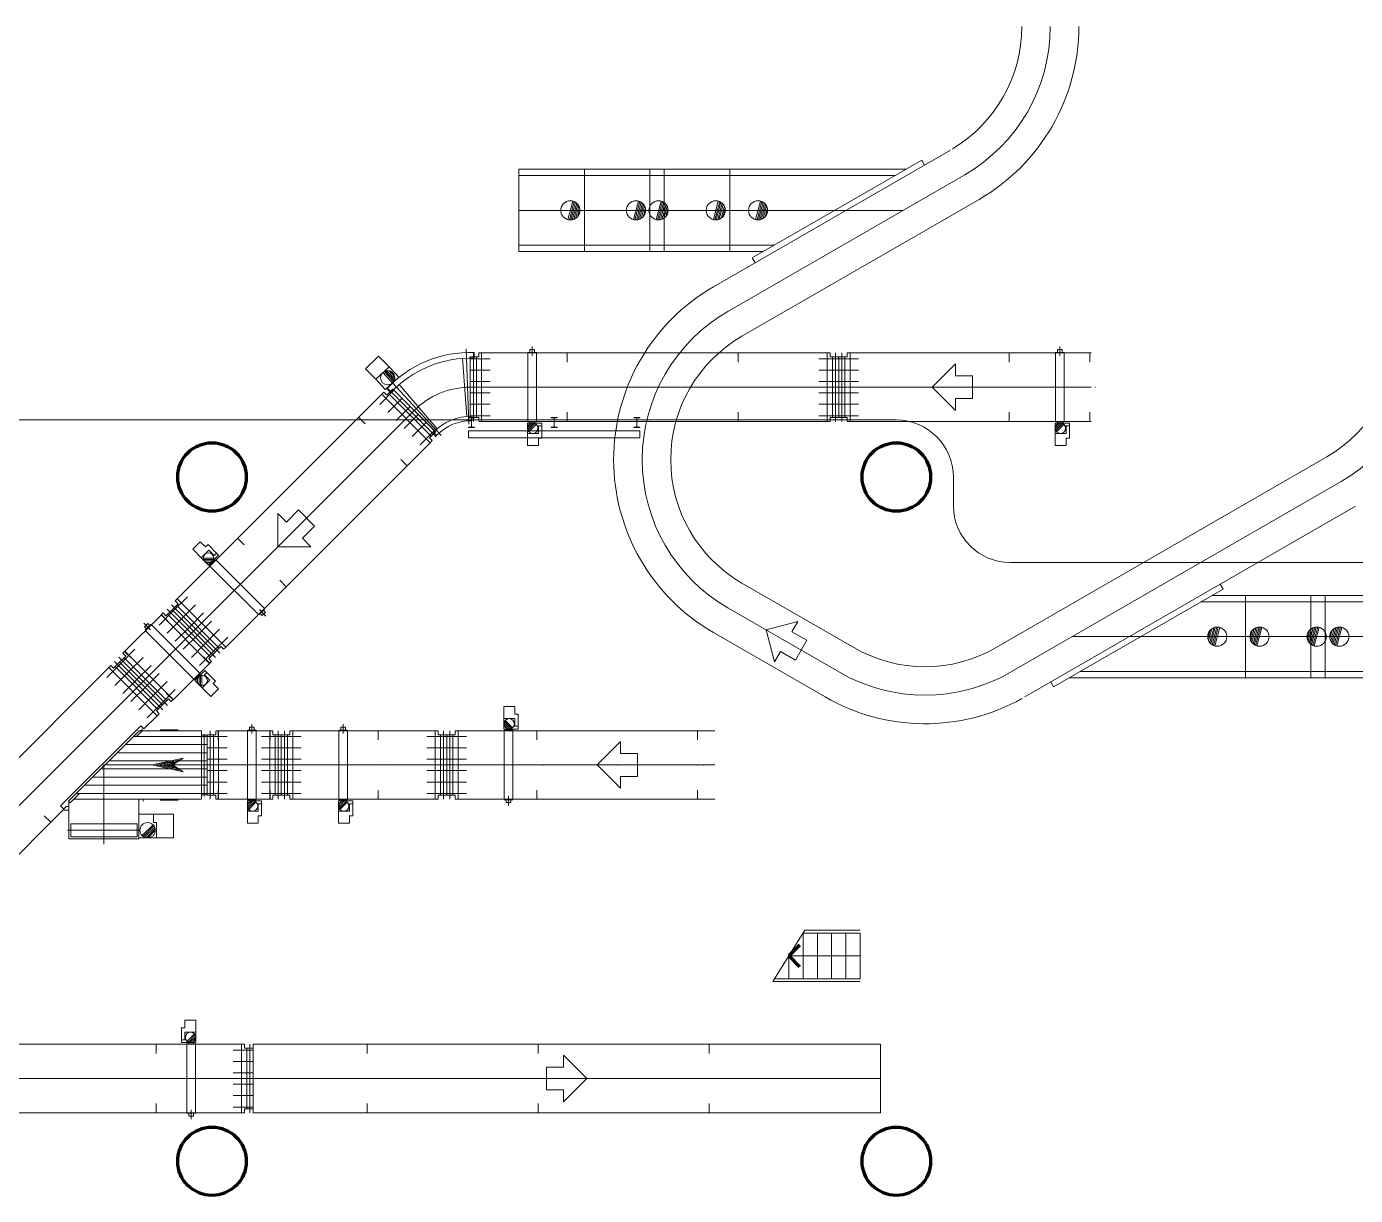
# Model space of a CAD drawing. Header units: metres. Extents: x 1807 to 3745, y 842 to 1968.
# Drawn here: x 3458.75 to 3482.05, y 1427.4 to 1447.9 of the extents above; entities that cross this region are included whole.
import ezdxf

# ---------------------------------------------------------------- set-up
doc = ezdxf.new("R2010")
doc.units = ezdxf.units.M
doc.header["$MEASUREMENT"] = 0
doc.layers.add('Level 1', color=7, linetype='Continuous', lineweight=0)

msp = doc.modelspace()

# ---------------------------------------------------------------- linework, layer by layer
at = {"layer": 'Level 1', "color": 7, "linetype": 'Continuous', "lineweight": 0}
for p, q in [((3470.793, 1443.335), (3474.95, 1445.735)), ((3471.474, 1443.844), (3474.444, 1445.559)), ((3474.444, 1445.559), (3474.494, 1445.472)), ((3467.38, 1443.957), (3467.38, 1445.397)), ((3467.38, 1445.397), (3474.164, 1445.397)), ((3467.38, 1445.287), (3473.974, 1445.287)), ((3468.53, 1443.957), (3468.53, 1445.397)), ((3469.68, 1443.957), (3469.68, 1445.397)), ((3469.93, 1443.957), (3469.93, 1445.397)), ((3471.08, 1443.957), (3471.08, 1445.397)), ((3468.328, 1444.839), (3468.241, 1444.515)), ((3468.352, 1444.831), (3468.266, 1444.51)), ((3468.374, 1444.819), (3468.291, 1444.509)), ((3468.396, 1444.803), (3468.318, 1444.512)), ((3468.416, 1444.781), (3468.346, 1444.521)), ((3468.434, 1444.753), (3468.376, 1444.536)), ((3468.449, 1444.711), (3468.41, 1444.565)), ((3469.478, 1444.839), (3469.391, 1444.515)), ((3469.502, 1444.831), (3469.416, 1444.51)), ((3469.524, 1444.819), (3469.441, 1444.509)), ((3469.546, 1444.803), (3469.468, 1444.512)), ((3469.566, 1444.781), (3469.496, 1444.521)), ((3469.584, 1444.753), (3469.526, 1444.536)), ((3469.599, 1444.711), (3469.56, 1444.565)), ((3469.874, 1444.839), (3469.787, 1444.515)), ((3469.898, 1444.831), (3469.812, 1444.51)), ((3469.92, 1444.819), (3469.837, 1444.509)), ((3469.942, 1444.803), (3469.864, 1444.512)), ((3469.962, 1444.781), (3469.892, 1444.521)), ((3469.98, 1444.753), (3469.922, 1444.536)), ((3469.995, 1444.711), (3469.956, 1444.565)), ((3470.878, 1444.839), (3470.791, 1444.515)), ((3470.902, 1444.831), (3470.816, 1444.51)), ((3470.924, 1444.819), (3470.841, 1444.509)), ((3470.946, 1444.803), (3470.868, 1444.512)), ((3470.966, 1444.781), (3470.896, 1444.521)), ((3470.984, 1444.753), (3470.926, 1444.536)), ((3470.999, 1444.711), (3470.96, 1444.565)), ((3471.293, 1442.469), (3475.45, 1444.869)), ((3471.619, 1444.839), (3471.532, 1444.515)), ((3471.643, 1444.831), (3471.557, 1444.51)), ((3471.665, 1444.819), (3471.582, 1444.509)), ((3471.687, 1444.803), (3471.609, 1444.512)), ((3471.707, 1444.781), (3471.637, 1444.521)), ((3471.725, 1444.753), (3471.667, 1444.536)), ((3471.74, 1444.711), (3471.701, 1444.565)), ((3474.116, 1444.677), (3474.119, 1444.677)), ((3474.118, 1444.678), (3474.117, 1444.675)), ((3467.38, 1444.067), (3471.861, 1444.067)), ((3467.38, 1443.957), (3471.67, 1443.957)), ((3471.474, 1443.844), (3471.524, 1443.757)), ((3471.042, 1442.902), (3471.044, 1442.902)), ((3471.043, 1442.903), (3471.043, 1442.9)), ((3466.598, 1442.184), (3466.598, 1442.084)), ((3466.678, 1442.175), (3466.728, 1442.175)), ((3466.678, 1442.105), (3466.678, 1442.175)), ((3466.728, 1442.175), (3472.789, 1442.175)), ((3467.688, 1442.185), (3467.538, 1442.185)), ((3467.653, 1442.235), (3467.573, 1442.235)), ((3467.573, 1442.235), (3467.573, 1442.185)), ((3467.653, 1442.235), (3467.653, 1442.185)), ((3468.228, 1442.175), (3468.228, 1442.015)), ((3471.228, 1442.175), (3471.228, 1442.015)), ((3472.839, 1442.175), (3472.789, 1442.175)), ((3472.839, 1442.105), (3472.839, 1442.175)), ((3473.139, 1442.175), (3473.189, 1442.175)), ((3473.139, 1442.105), (3473.139, 1442.175)), ((3473.189, 1442.175), (3477.416, 1442.175)), ((3475.981, 1442.175), (3475.981, 1442.015)), ((3476.941, 1442.185), (3476.791, 1442.185)), ((3476.906, 1442.235), (3476.826, 1442.235)), ((3476.826, 1442.235), (3476.826, 1442.185)), ((3476.906, 1442.235), (3476.906, 1442.185)), ((3477.39, 1442.175), (3477.39, 1442.015)), ((3464.871, 1441.718), (3465.107, 1441.934)), ((3465.107, 1441.934), (3465.275, 1441.75)), ((3466.528, 1441.045), (3466.528, 1442.105)), ((3466.528, 1442.105), (3466.678, 1442.105)), ((3466.528, 1442.085), (3466.528, 1441.065)), ((3466.528, 1442.075), (3466.878, 1442.075)), ((3472.989, 1442.075), (3472.639, 1442.075)), ((3472.989, 1442.105), (3472.839, 1442.105)), ((3472.989, 1442.105), (3472.989, 1441.045)), ((3472.989, 1442.105), (3472.989, 1441.045)), ((3472.989, 1442.105), (3473.139, 1442.105)), ((3472.989, 1442.075), (3473.339, 1442.075)), ((3475.036, 1441.985), (3474.626, 1441.575)), ((3475.036, 1441.775), (3475.036, 1441.985)), ((3464.871, 1441.718), (3465.039, 1441.534)), ((3464.996, 1441.833), (3465.177, 1441.635)), ((3465.016, 1441.848), (3465.182, 1441.667)), ((3465.039, 1441.534), (3465.275, 1441.75)), ((3465.04, 1441.859), (3465.195, 1441.69)), ((3465.068, 1441.865), (3465.203, 1441.718)), ((3465.104, 1441.864), (3465.205, 1441.753)), ((3466.528, 1441.875), (3466.878, 1441.875)), ((3466.528, 1441.675), (3466.878, 1441.675)), ((3472.989, 1441.875), (3472.639, 1441.875)), ((3472.989, 1441.675), (3472.639, 1441.675)), ((3472.989, 1441.875), (3473.339, 1441.875)), ((3472.989, 1441.675), (3473.339, 1441.675)), ((3475.336, 1441.775), (3475.036, 1441.775)), ((3475.336, 1441.375), (3475.336, 1441.775)), ((3461.391, 1437.863), (3464.979, 1441.451)), ((3465.191, 1441.521), (3464.944, 1441.274)), ((3465.015, 1441.486), (3464.979, 1441.451)), ((3465.064, 1441.437), (3465.015, 1441.486)), ((3465.17, 1441.543), (3465.064, 1441.437)), ((3465.136, 1441.478), (3465.065, 1441.549)), ((3465.92, 1440.793), (3465.17, 1441.543)), ((3465.906, 1440.807), (3465.184, 1441.529)), ((3466.527, 1441.574), (3466.529, 1441.576)), ((3466.527, 1441.576), (3466.529, 1441.574)), ((3466.528, 1441.475), (3466.878, 1441.475)), ((3466.727, 1441.574), (3466.729, 1441.576)), ((3466.727, 1441.576), (3466.729, 1441.574)), ((3466.727, 1441.574), (3466.729, 1441.576)), ((3466.727, 1441.576), (3466.729, 1441.574)), ((3468.227, 1441.574), (3468.229, 1441.576)), ((3468.227, 1441.576), (3468.229, 1441.574)), ((3468.227, 1441.576), (3468.229, 1441.574)), ((3468.227, 1441.574), (3468.229, 1441.576)), ((3468.327, 1441.576), (3468.329, 1441.574)), ((3468.327, 1441.574), (3468.329, 1441.576)), ((3471.227, 1441.576), (3471.229, 1441.574)), ((3471.227, 1441.574), (3471.229, 1441.576)), ((3471.327, 1441.576), (3471.329, 1441.574)), ((3471.327, 1441.574), (3471.329, 1441.576)), ((3472.989, 1441.475), (3472.639, 1441.475)), ((3472.79, 1441.576), (3472.788, 1441.574)), ((3472.79, 1441.574), (3472.788, 1441.576)), ((3472.99, 1441.576), (3472.988, 1441.574)), ((3472.99, 1441.574), (3472.988, 1441.576)), ((3472.988, 1441.576), (3472.99, 1441.574)), ((3472.988, 1441.574), (3472.99, 1441.576)), ((3472.989, 1441.475), (3473.339, 1441.475)), ((3473.188, 1441.576), (3473.19, 1441.574)), ((3473.188, 1441.574), (3473.19, 1441.576)), ((3474.627, 1441.574), (3474.625, 1441.576)), ((3474.627, 1441.576), (3474.625, 1441.574)), ((3475.036, 1441.165), (3474.626, 1441.575)), ((3474.982, 1441.574), (3474.98, 1441.576)), ((3474.982, 1441.576), (3474.98, 1441.574)), ((3475.98, 1441.576), (3475.982, 1441.574)), ((3475.98, 1441.574), (3475.982, 1441.576)), ((3475.98, 1441.574), (3475.982, 1441.576)), ((3475.98, 1441.576), (3475.982, 1441.574)), ((3476.08, 1441.576), (3476.082, 1441.574)), ((3476.08, 1441.574), (3476.082, 1441.576)), ((3477.389, 1441.576), (3477.392, 1441.574)), ((3477.389, 1441.574), (3477.392, 1441.576)), ((3477.48, 1441.574), (3477.482, 1441.576)), ((3477.48, 1441.576), (3477.482, 1441.574)), ((3477.489, 1441.576), (3477.492, 1441.574)), ((3477.489, 1441.574), (3477.492, 1441.576)), ((3465.333, 1441.38), (3465.085, 1441.133)), ((3465.474, 1441.239), (3465.227, 1440.991)), ((3466.528, 1441.275), (3466.878, 1441.275)), ((3472.989, 1441.275), (3472.639, 1441.275)), ((3472.989, 1441.275), (3473.339, 1441.275)), ((3475.036, 1441.165), (3475.036, 1441.375)), ((3475.336, 1441.375), (3475.036, 1441.375)), ((3450, 1441), (3474, 1441)), ((3464.573, 1441.045), (3464.686, 1440.932)), ((3465.616, 1441.097), (3465.368, 1440.85)), ((3465.405, 1441.026), (3465.402, 1441.026)), ((3465.404, 1441.028), (3465.404, 1441.025)), ((3465.546, 1441.168), (3465.543, 1441.168)), ((3465.543, 1441.168), (3465.546, 1441.168)), ((3465.545, 1441.169), (3465.545, 1441.166)), ((3465.545, 1441.169), (3465.545, 1441.166)), ((3466.528, 1441.075), (3466.878, 1441.075)), ((3466.528, 1441.045), (3466.678, 1441.045)), ((3466.557, 1441.065), (3466.557, 1440.984)), ((3466.678, 1441.045), (3466.678, 1440.975)), ((3466.678, 1440.975), (3466.728, 1440.975)), ((3466.728, 1440.975), (3472.789, 1440.975)), ((3468.228, 1441.135), (3468.228, 1440.975)), ((3471.228, 1441.135), (3471.228, 1440.975)), ((3472.989, 1441.075), (3472.639, 1441.075)), ((3472.839, 1440.975), (3472.789, 1440.975)), ((3472.989, 1441.045), (3472.839, 1441.045)), ((3472.839, 1441.045), (3472.839, 1440.975)), ((3472.989, 1441.075), (3473.339, 1441.075)), ((3472.989, 1441.045), (3473.139, 1441.045)), ((3473.139, 1441.045), (3473.139, 1440.975)), ((3473.139, 1440.975), (3473.189, 1440.975)), ((3473.189, 1440.975), (3477.416, 1440.975)), ((3475.981, 1441.135), (3475.981, 1440.975)), ((3477.39, 1441.135), (3477.39, 1440.975)), ((3465.757, 1440.956), (3465.51, 1440.708)), ((3465.899, 1440.814), (3465.651, 1440.567)), ((3465.92, 1440.793), (3465.814, 1440.687)), ((3465.885, 1440.786), (3465.942, 1440.73)), ((3466.5, 1440.81), (3469.5, 1440.81)), ((3466.5, 1440.69), (3466.5, 1440.81)), ((3467.533, 1440.945), (3467.533, 1440.763)), ((3467.533, 1440.945), (3467.783, 1440.945)), ((3467.533, 1440.763), (3467.723, 1440.763)), ((3467.534, 1440.842), (3467.636, 1440.944)), ((3467.537, 1440.88), (3467.598, 1440.941)), ((3467.688, 1440.965), (3467.538, 1440.965)), ((3467.542, 1440.814), (3467.663, 1440.936)), ((3467.556, 1440.793), (3467.685, 1440.922)), ((3467.573, 1440.965), (3467.573, 1440.945)), ((3467.653, 1440.965), (3467.653, 1440.945)), ((3467.723, 1440.895), (3467.783, 1440.895)), ((3467.723, 1440.895), (3467.723, 1440.763)), ((3467.783, 1440.945), (3467.783, 1440.895)), ((3469.5, 1440.81), (3469.5, 1440.69)), ((3476.786, 1440.945), (3476.786, 1440.763)), ((3476.786, 1440.945), (3477.036, 1440.945)), ((3476.786, 1440.763), (3476.976, 1440.763)), ((3476.787, 1440.842), (3476.889, 1440.944)), ((3476.79, 1440.88), (3476.851, 1440.941)), ((3476.941, 1440.965), (3476.791, 1440.965)), ((3476.795, 1440.814), (3476.917, 1440.936)), ((3476.809, 1440.793), (3476.938, 1440.922)), ((3476.826, 1440.965), (3476.826, 1440.945)), ((3476.906, 1440.965), (3476.906, 1440.945)), ((3476.976, 1440.895), (3477.036, 1440.895)), ((3476.976, 1440.895), (3476.976, 1440.763)), ((3477.036, 1440.945), (3477.036, 1440.895)), ((3462.24, 1437.014), (3465.828, 1440.602)), ((3464.996, 1440.62), (3464.999, 1440.62)), ((3464.997, 1440.619), (3464.997, 1440.622)), ((3465.067, 1440.691), (3465.07, 1440.691)), ((3465.068, 1440.69), (3465.068, 1440.693)), ((3465.814, 1440.687), (3465.863, 1440.638)), ((3465.863, 1440.638), (3465.828, 1440.602)), ((3469.5, 1440.69), (3466.5, 1440.69)), ((3465.309, 1440.309), (3465.422, 1440.196)), ((3475.752, 1437.008), (3481.55, 1440.356)), ((3466.526, 1440.185), (3466.529, 1440.185)), ((3466.528, 1440.187), (3466.528, 1440.184)), ((3475, 1440), (3475, 1439.5)), ((3463.155, 1439.358), (3463.155, 1438.778)), ((3463.304, 1439.21), (3463.155, 1439.358)), ((3463.516, 1439.422), (3463.304, 1439.21)), ((3463.799, 1439.139), (3463.516, 1439.422)), ((3476.252, 1436.142), (3482.05, 1439.49)), ((3463.799, 1439.139), (3463.587, 1438.927)), ((3462.452, 1438.923), (3462.565, 1438.81)), ((3463.408, 1439.029), (3463.405, 1439.029)), ((3463.406, 1439.031), (3463.406, 1439.028)), ((3463.735, 1438.778), (3463.587, 1438.927)), ((3480.16, 1438.975), (3480.157, 1438.975)), ((3480.158, 1438.974), (3480.159, 1438.976)), ((3461.811, 1438.582), (3461.945, 1438.716)), ((3462.038, 1438.623), (3461.945, 1438.716)), ((3462.038, 1438.623), (3462.081, 1438.665)), ((3462.116, 1438.63), (3462.081, 1438.665)), ((3463.157, 1438.778), (3463.154, 1438.778)), ((3463.155, 1438.78), (3463.155, 1438.777)), ((3463.735, 1438.778), (3463.155, 1438.778)), ((3461.939, 1438.453), (3461.811, 1438.582)), ((3461.848, 1438.577), (3462.03, 1438.577)), ((3461.853, 1438.552), (3462.025, 1438.552)), ((3461.867, 1438.527), (3462.012, 1438.527)), ((3461.896, 1438.502), (3461.983, 1438.502)), ((3461.939, 1438.453), (3462.116, 1438.63)), ((3462.063, 1438.549), (3461.957, 1438.442)), ((3461.982, 1438.467), (3461.968, 1438.481)), ((3462.038, 1438.524), (3462.024, 1438.538)), ((3462.875, 1438.499), (3462.878, 1438.499)), ((3462.875, 1438.499), (3462.878, 1438.499)), ((3462.876, 1438.498), (3462.876, 1438.501)), ((3462.876, 1438.498), (3462.876, 1438.501)), ((3462.945, 1438.57), (3462.948, 1438.57)), ((3462.947, 1438.568), (3462.947, 1438.571)), ((3476, 1438.5), (3484, 1438.5)), ((3463.187, 1438.188), (3463.3, 1438.075)), ((3473.252, 1437.008), (3471.293, 1438.139)), ((3479.728, 1438.033), (3476.757, 1436.318)), ((3479.728, 1438.033), (3479.678, 1438.12)), ((3461.299, 1437.672), (3461.405, 1437.778)), ((3461.321, 1437.651), (3461.568, 1437.898)), ((3461.356, 1437.827), (3461.391, 1437.863)), ((3461.405, 1437.778), (3461.356, 1437.827)), ((3461.462, 1437.509), (3461.709, 1437.757)), ((3483.821, 1437.81), (3479.341, 1437.81)), ((3483.821, 1437.92), (3479.531, 1437.92)), ((3480.121, 1437.92), (3480.121, 1436.48)), ((3481.271, 1437.92), (3481.271, 1436.48)), ((3481.521, 1437.92), (3481.521, 1436.48)), ((3461.113, 1437.584), (3460.468, 1436.939)), ((3461.321, 1437.651), (3461.073, 1437.403)), ((3461.144, 1437.615), (3461.108, 1437.58)), ((3461.226, 1437.471), (3461.113, 1437.584)), ((3461.193, 1437.566), (3461.144, 1437.615)), ((3461.299, 1437.672), (3461.193, 1437.566)), ((3461.462, 1437.509), (3461.214, 1437.262)), ((3461.299, 1437.672), (3462.049, 1436.922)), ((3461.299, 1437.672), (3462.049, 1436.922)), ((3461.603, 1437.368), (3461.851, 1437.615)), ((3462.926, 1437.686), (3462.82, 1437.58)), ((3462.88, 1437.569), (3462.844, 1437.605)), ((3462.936, 1437.626), (3462.88, 1437.569)), ((3462.936, 1437.626), (3462.901, 1437.661)), ((3460.872, 1437.428), (3460.815, 1437.371)), ((3460.815, 1437.371), (3460.85, 1437.336)), ((3460.932, 1437.417), (3460.826, 1437.311)), ((3460.872, 1437.428), (3460.907, 1437.392)), ((3461.603, 1437.368), (3461.356, 1437.12)), ((3461.673, 1437.297), (3461.676, 1437.297)), ((3461.676, 1437.297), (3461.673, 1437.297)), ((3461.673, 1437.297), (3461.676, 1437.297)), ((3461.674, 1437.295), (3461.674, 1437.298)), ((3461.674, 1437.298), (3461.674, 1437.295)), ((3461.674, 1437.295), (3461.674, 1437.298)), ((3461.745, 1437.226), (3461.992, 1437.474)), ((3461.814, 1437.438), (3461.817, 1437.438)), ((3461.814, 1437.438), (3461.817, 1437.438)), ((3461.815, 1437.437), (3461.815, 1437.44)), ((3461.815, 1437.437), (3461.815, 1437.44)), ((3461.886, 1437.085), (3462.134, 1437.332)), ((3472.752, 1436.142), (3470.793, 1437.273)), ((3471.716, 1437.318), (3471.713, 1437.318)), ((3471.715, 1437.316), (3471.714, 1437.319)), ((3472.275, 1437.468), (3471.715, 1437.318)), ((3471.865, 1436.758), (3471.715, 1437.318)), ((3472.17, 1437.286), (3472.275, 1437.468)), ((3472.43, 1437.136), (3472.17, 1437.286)), ((3479.462, 1437.166), (3479.501, 1437.312)), ((3479.476, 1437.124), (3479.535, 1437.341)), ((3479.495, 1437.096), (3479.565, 1437.356)), ((3479.515, 1437.074), (3479.593, 1437.365)), ((3479.536, 1437.058), (3479.619, 1437.368)), ((3479.559, 1437.046), (3479.645, 1437.367)), ((3479.583, 1437.038), (3479.67, 1437.362)), ((3480.203, 1437.166), (3480.242, 1437.312)), ((3480.217, 1437.124), (3480.276, 1437.341)), ((3480.236, 1437.096), (3480.306, 1437.356)), ((3480.256, 1437.074), (3480.334, 1437.365)), ((3480.277, 1437.058), (3480.36, 1437.368)), ((3480.3, 1437.046), (3480.386, 1437.367)), ((3480.324, 1437.038), (3480.411, 1437.362)), ((3481.207, 1437.166), (3481.246, 1437.312)), ((3481.221, 1437.124), (3481.28, 1437.341)), ((3481.24, 1437.096), (3481.31, 1437.356)), ((3481.26, 1437.074), (3481.338, 1437.365)), ((3481.281, 1437.058), (3481.364, 1437.368)), ((3481.304, 1437.046), (3481.39, 1437.367)), ((3481.328, 1437.038), (3481.415, 1437.362)), ((3481.603, 1437.166), (3481.642, 1437.312)), ((3481.617, 1437.124), (3481.676, 1437.341)), ((3481.636, 1437.096), (3481.706, 1437.356)), ((3481.656, 1437.074), (3481.734, 1437.365)), ((3481.677, 1437.058), (3481.76, 1437.368)), ((3481.7, 1437.046), (3481.786, 1437.367)), ((3481.724, 1437.038), (3481.811, 1437.362)), ((3461.745, 1437.226), (3461.497, 1436.979)), ((3461.534, 1437.156), (3461.531, 1437.156)), ((3461.533, 1437.157), (3461.533, 1437.154)), ((3461.886, 1437.085), (3461.639, 1436.837)), ((3462.028, 1436.943), (3462.275, 1437.191)), ((3462.049, 1436.922), (3462.155, 1437.028)), ((3462.155, 1437.028), (3462.204, 1436.979)), ((3462.204, 1436.979), (3462.24, 1437.014)), ((3472.024, 1437.141), (3472.021, 1437.14)), ((3472.023, 1437.139), (3472.022, 1437.142)), ((3472.23, 1436.79), (3472.43, 1437.136)), ((3477.086, 1437.2), (3477.083, 1437.2)), ((3477.084, 1437.199), (3477.085, 1437.201)), ((3460.38, 1436.753), (3460.486, 1436.859)), ((3460.401, 1436.731), (3460.649, 1436.979)), ((3460.437, 1436.908), (3460.472, 1436.943)), ((3460.486, 1436.859), (3460.437, 1436.908)), ((3460.581, 1436.826), (3460.468, 1436.939)), ((3460.543, 1436.59), (3460.79, 1436.837)), ((3462.028, 1436.943), (3461.78, 1436.696)), ((3461.961, 1436.736), (3461.848, 1436.849)), ((3462.049, 1436.922), (3461.943, 1436.816)), ((3461.943, 1436.816), (3461.992, 1436.767)), ((3471.865, 1436.758), (3471.97, 1436.94)), ((3472.23, 1436.79), (3471.97, 1436.94)), ((3455.917, 1432.389), (3460.189, 1436.661)), ((3460.401, 1436.731), (3460.154, 1436.484)), ((3460.224, 1436.696), (3460.189, 1436.661)), ((3460.274, 1436.646), (3460.224, 1436.696)), ((3460.38, 1436.753), (3460.274, 1436.646)), ((3460.543, 1436.59), (3460.295, 1436.342)), ((3461.13, 1436.003), (3460.38, 1436.753)), ((3460.38, 1436.753), (3461.13, 1436.003)), ((3460.684, 1436.448), (3460.932, 1436.696)), ((3460.826, 1436.307), (3461.073, 1436.555)), ((3461.961, 1436.736), (3461.316, 1436.091)), ((3461.794, 1436.555), (3461.688, 1436.448)), ((3461.699, 1436.431), (3461.876, 1436.608)), ((3461.869, 1436.53), (3461.911, 1436.572)), ((3461.876, 1436.608), (3461.911, 1436.572)), ((3461.992, 1436.767), (3461.957, 1436.731)), ((3483.821, 1436.59), (3477.228, 1436.59)), ((3460.684, 1436.448), (3460.437, 1436.201)), ((3460.756, 1436.378), (3460.753, 1436.378)), ((3460.753, 1436.378), (3460.756, 1436.378)), ((3460.753, 1436.378), (3460.756, 1436.378)), ((3460.755, 1436.379), (3460.755, 1436.376)), ((3460.755, 1436.376), (3460.755, 1436.379)), ((3460.755, 1436.376), (3460.755, 1436.379)), ((3460.895, 1436.519), (3460.898, 1436.519)), ((3460.896, 1436.518), (3460.896, 1436.521)), ((3460.967, 1436.166), (3461.214, 1436.413)), ((3461.699, 1436.431), (3461.828, 1436.302)), ((3461.713, 1436.473), (3461.727, 1436.459)), ((3461.748, 1436.387), (3461.748, 1436.474)), ((3461.77, 1436.53), (3461.784, 1436.516)), ((3461.773, 1436.358), (3461.773, 1436.503)), ((3461.798, 1436.345), (3461.798, 1436.517)), ((3461.823, 1436.34), (3461.823, 1436.522)), ((3461.828, 1436.302), (3461.962, 1436.436)), ((3461.869, 1436.53), (3461.962, 1436.436)), ((3476.757, 1436.318), (3476.707, 1436.405)), ((3483.821, 1436.48), (3477.037, 1436.48)), ((3460.826, 1436.307), (3460.578, 1436.06)), ((3460.615, 1436.236), (3460.612, 1436.236)), ((3460.613, 1436.238), (3460.613, 1436.235)), ((3460.967, 1436.166), (3460.719, 1435.918)), ((3461.108, 1436.024), (3461.356, 1436.272)), ((3461.13, 1436.003), (3461.236, 1436.109)), ((3461.316, 1436.091), (3461.203, 1436.204)), ((3461.236, 1436.109), (3461.285, 1436.06)), ((3461.285, 1436.06), (3461.321, 1436.095)), ((3461.108, 1436.024), (3460.861, 1435.777)), ((3461.13, 1436.003), (3461.024, 1435.897)), ((3461.024, 1435.897), (3461.073, 1435.847)), ((3461.073, 1435.847), (3461.038, 1435.812)), ((3460.751, 1435.638), (3459.345, 1434.232)), ((3460.807, 1435.582), (3460.751, 1435.638)), ((3460.807, 1435.582), (3461.038, 1435.812)), ((3467.12, 1435.762), (3467.31, 1435.762)), ((3467.12, 1435.58), (3467.12, 1435.762)), ((3467.121, 1435.683), (3467.223, 1435.581)), ((3467.124, 1435.645), (3467.185, 1435.584)), ((3467.129, 1435.711), (3467.251, 1435.589)), ((3467.143, 1435.732), (3467.272, 1435.603)), ((3467.31, 1435.63), (3467.31, 1435.762)), ((3467.31, 1435.63), (3467.37, 1435.63)), ((3467.37, 1435.58), (3467.37, 1435.63)), ((3460.72, 1435.551), (3459.483, 1434.314)), ((3461.915, 1435.45), (3460.619, 1435.45)), ((3460.776, 1435.551), (3460.676, 1435.45)), ((3461.815, 1435.551), (3460.72, 1435.551)), ((3460.773, 1435.555), (3460.742, 1435.555)), ((3460.742, 1435.555), (3460.742, 1435.551)), ((3460.773, 1435.586), (3460.773, 1435.555)), ((3460.777, 1435.586), (3460.773, 1435.586)), ((3460.777, 1435.586), (3460.777, 1435.551)), ((3461.815, 1435.45), (3461.815, 1435.551)), ((3461.915, 1435.475), (3461.815, 1435.475)), ((3461.915, 1435.48), (3461.915, 1434.42)), ((3461.915, 1435.48), (3462.065, 1435.48)), ((3461.915, 1434.425), (3461.915, 1435.475)), ((3461.915, 1435.45), (3462.265, 1435.45)), ((3462.065, 1435.55), (3462.115, 1435.55)), ((3462.065, 1435.48), (3462.065, 1435.55)), ((3463.021, 1435.55), (3462.109, 1435.55)), ((3462.109, 1435.39), (3462.109, 1435.55)), ((3462.775, 1435.56), (3462.625, 1435.56)), ((3462.74, 1435.61), (3462.66, 1435.61)), ((3462.66, 1435.61), (3462.66, 1435.56)), ((3462.74, 1435.61), (3462.74, 1435.56)), ((3463.215, 1435.45), (3462.865, 1435.45)), ((3463.065, 1435.55), (3463.015, 1435.55)), ((3463.021, 1435.39), (3463.021, 1435.55)), ((3463.065, 1435.48), (3463.065, 1435.55)), ((3463.215, 1435.48), (3463.065, 1435.48)), ((3463.215, 1435.48), (3463.215, 1434.42)), ((3463.215, 1434.42), (3463.215, 1435.48)), ((3463.215, 1435.48), (3463.365, 1435.48)), ((3463.215, 1435.45), (3463.565, 1435.45)), ((3463.365, 1435.55), (3463.415, 1435.55)), ((3463.365, 1435.48), (3463.365, 1435.55)), ((3463.415, 1435.55), (3465.915, 1435.55)), ((3464.375, 1435.56), (3464.225, 1435.56)), ((3464.34, 1435.61), (3464.26, 1435.61)), ((3464.26, 1435.61), (3464.26, 1435.56)), ((3464.34, 1435.61), (3464.34, 1435.56)), ((3464.915, 1435.55), (3464.915, 1435.39)), ((3466.115, 1435.45), (3465.765, 1435.45)), ((3465.965, 1435.55), (3465.915, 1435.55)), ((3465.965, 1435.48), (3465.965, 1435.55)), ((3466.115, 1435.48), (3465.965, 1435.48)), ((3466.115, 1435.48), (3466.115, 1434.42)), ((3466.115, 1435.48), (3466.265, 1435.48)), ((3466.115, 1435.48), (3466.115, 1434.42)), ((3466.115, 1435.45), (3466.465, 1435.45)), ((3466.265, 1435.55), (3466.315, 1435.55)), ((3466.265, 1435.48), (3466.265, 1435.55)), ((3466.315, 1435.55), (3470.817, 1435.55)), ((3467.12, 1435.58), (3467.37, 1435.58)), ((3467.275, 1435.56), (3467.125, 1435.56)), ((3467.16, 1435.56), (3467.16, 1435.58)), ((3467.24, 1435.56), (3467.24, 1435.58)), ((3467.697, 1435.55), (3467.697, 1435.39)), ((3470.516, 1435.55), (3470.516, 1435.39)), ((3461.915, 1435.165), (3460.333, 1435.165)), ((3461.915, 1435.307), (3460.476, 1435.307)), ((3461.915, 1435.25), (3462.265, 1435.25)), ((3463.215, 1435.25), (3462.865, 1435.25)), ((3463.215, 1435.25), (3463.565, 1435.25)), ((3466.115, 1435.25), (3465.765, 1435.25)), ((3466.115, 1435.25), (3466.465, 1435.25)), ((3469.162, 1435.36), (3468.751, 1434.95)), ((3469.162, 1435.15), (3469.162, 1435.36)), ((3469.462, 1435.15), (3469.162, 1435.15)), ((3469.462, 1434.75), (3469.462, 1435.15)), ((3460.103, 1434.951), (3460.105, 1434.949)), ((3460.103, 1434.949), (3460.105, 1434.951)), ((3461.276, 1435.022), (3460.191, 1435.022)), ((3461.493, 1435.068), (3460.942, 1434.95)), ((3461.493, 1434.832), (3460.942, 1434.95)), ((3461.413, 1435.036), (3461.013, 1434.95)), ((3461.413, 1434.864), (3461.013, 1434.95)), ((3461.333, 1435.003), (3461.085, 1434.95)), ((3461.333, 1434.897), (3461.085, 1434.95)), ((3461.254, 1434.971), (3461.156, 1434.95)), ((3461.254, 1434.929), (3461.156, 1434.95)), ((3461.254, 1434.971), (3461.22, 1434.95)), ((3461.254, 1434.929), (3461.22, 1434.95)), ((3461.333, 1435.003), (3461.248, 1434.95)), ((3461.333, 1434.897), (3461.248, 1434.95)), ((3461.413, 1435.036), (3461.277, 1434.95)), ((3461.413, 1434.864), (3461.277, 1434.95)), ((3461.493, 1435.068), (3461.305, 1434.95)), ((3461.493, 1434.832), (3461.305, 1434.95)), ((3461.915, 1435.022), (3461.419, 1435.022)), ((3461.914, 1434.951), (3461.916, 1434.949)), ((3461.914, 1434.949), (3461.916, 1434.951)), ((3461.914, 1434.951), (3461.916, 1434.949)), ((3461.914, 1434.949), (3461.916, 1434.951)), ((3461.914, 1434.949), (3461.916, 1434.951)), ((3461.914, 1434.951), (3461.916, 1434.949)), ((3461.915, 1435.05), (3462.265, 1435.05)), ((3462.114, 1434.951), (3462.116, 1434.949)), ((3462.114, 1434.949), (3462.116, 1434.951)), ((3463.215, 1435.05), (3462.865, 1435.05)), ((3463.016, 1434.951), (3463.014, 1434.949)), ((3463.016, 1434.949), (3463.014, 1434.951)), ((3463.216, 1434.951), (3463.214, 1434.949)), ((3463.216, 1434.949), (3463.214, 1434.951)), ((3463.214, 1434.949), (3463.216, 1434.951)), ((3463.214, 1434.951), (3463.216, 1434.949)), ((3463.214, 1434.949), (3463.216, 1434.951)), ((3463.214, 1434.951), (3463.216, 1434.949)), ((3463.215, 1435.05), (3463.565, 1435.05)), ((3463.414, 1434.949), (3463.416, 1434.951)), ((3463.414, 1434.951), (3463.416, 1434.949)), ((3463.414, 1434.949), (3463.416, 1434.951)), ((3463.414, 1434.951), (3463.416, 1434.949)), ((3464.914, 1434.949), (3464.916, 1434.951)), ((3464.914, 1434.951), (3464.916, 1434.949)), ((3464.914, 1434.951), (3464.916, 1434.949)), ((3464.914, 1434.949), (3464.916, 1434.951)), ((3465.014, 1434.951), (3465.016, 1434.949)), ((3465.014, 1434.949), (3465.016, 1434.951)), ((3466.115, 1435.05), (3465.765, 1435.05)), ((3465.916, 1434.951), (3465.914, 1434.949)), ((3465.916, 1434.949), (3465.914, 1434.951)), ((3466.114, 1434.951), (3466.116, 1434.949)), ((3466.114, 1434.949), (3466.116, 1434.951)), ((3466.116, 1434.951), (3466.114, 1434.949)), ((3466.116, 1434.949), (3466.114, 1434.951)), ((3466.115, 1435.05), (3466.465, 1435.05)), ((3466.314, 1434.951), (3466.316, 1434.949)), ((3466.314, 1434.949), (3466.316, 1434.951)), ((3466.314, 1434.951), (3466.316, 1434.949)), ((3466.314, 1434.949), (3466.316, 1434.951)), ((3467.696, 1434.951), (3467.698, 1434.949)), ((3467.696, 1434.949), (3467.698, 1434.951)), ((3467.796, 1434.951), (3467.798, 1434.949)), ((3467.796, 1434.949), (3467.798, 1434.951)), ((3467.814, 1434.951), (3467.816, 1434.949)), ((3467.814, 1434.949), (3467.816, 1434.951)), ((3468.752, 1434.949), (3468.75, 1434.951)), ((3468.752, 1434.951), (3468.75, 1434.949)), ((3469.162, 1434.54), (3468.751, 1434.95)), ((3469.108, 1434.949), (3469.105, 1434.951)), ((3469.108, 1434.951), (3469.105, 1434.949)), ((3470.515, 1434.951), (3470.517, 1434.949)), ((3470.515, 1434.949), (3470.517, 1434.951)), ((3470.615, 1434.951), (3470.617, 1434.949)), ((3470.615, 1434.949), (3470.617, 1434.951)), ((3461.915, 1434.736), (3459.905, 1434.736)), ((3461.273, 1434.879), (3460.048, 1434.879)), ((3461.915, 1434.879), (3461.418, 1434.879)), ((3461.915, 1434.85), (3462.265, 1434.85)), ((3463.215, 1434.85), (3462.865, 1434.85)), ((3463.215, 1434.85), (3463.565, 1434.85)), ((3466.115, 1434.85), (3465.765, 1434.85)), ((3466.115, 1434.85), (3466.465, 1434.85)), ((3469.162, 1434.54), (3469.162, 1434.75)), ((3469.462, 1434.75), (3469.162, 1434.75)), ((3459.676, 1434.45), (3459.512, 1434.286)), ((3461.915, 1434.45), (3459.619, 1434.45)), ((3461.915, 1434.593), (3459.762, 1434.593)), ((3461.815, 1434.349), (3461.815, 1434.45)), ((3461.915, 1434.65), (3462.265, 1434.65)), ((3461.915, 1434.45), (3462.265, 1434.45)), ((3462.109, 1434.35), (3462.109, 1434.51)), ((3463.215, 1434.65), (3462.865, 1434.65)), ((3463.215, 1434.45), (3462.865, 1434.45)), ((3463.021, 1434.35), (3463.021, 1434.51)), ((3463.215, 1434.65), (3463.565, 1434.65)), ((3463.215, 1434.45), (3463.565, 1434.45)), ((3464.915, 1434.51), (3464.915, 1434.35)), ((3466.115, 1434.65), (3465.765, 1434.65)), ((3466.115, 1434.45), (3465.765, 1434.45)), ((3466.115, 1434.65), (3466.465, 1434.65)), ((3466.115, 1434.45), (3466.465, 1434.45)), ((3467.697, 1434.51), (3467.697, 1434.35)), ((3470.516, 1434.51), (3470.516, 1434.35)), ((3458.816, 1434.44), (3458.819, 1434.44)), ((3458.817, 1434.439), (3458.817, 1434.442)), ((3459.401, 1434.176), (3459.345, 1434.232)), ((3459.374, 1434.148), (3459.444, 1434.219)), ((3459.444, 1434.219), (3459.492, 1434.219)), ((3459.483, 1434.314), (3459.512, 1434.286)), ((3459.492, 1433.655), (3459.492, 1434.306)), ((3460.716, 1434.349), (3459.575, 1434.349)), ((3461.815, 1434.349), (3460.716, 1434.349)), ((3460.716, 1433.655), (3460.716, 1434.349)), ((3460.791, 1434.349), (3460.791, 1434.314)), ((3460.794, 1434.349), (3460.794, 1434.314)), ((3461.915, 1434.425), (3461.815, 1434.425)), ((3461.915, 1434.42), (3462.065, 1434.42)), ((3462.065, 1434.42), (3462.065, 1434.35)), ((3462.065, 1434.35), (3462.115, 1434.35)), ((3463.021, 1434.35), (3462.109, 1434.35)), ((3462.62, 1434.32), (3462.62, 1434.138)), ((3462.62, 1434.32), (3462.87, 1434.32)), ((3462.621, 1434.217), (3462.723, 1434.319)), ((3462.623, 1434.255), (3462.685, 1434.316)), ((3462.775, 1434.34), (3462.625, 1434.34)), ((3462.629, 1434.189), (3462.75, 1434.311)), ((3462.643, 1434.168), (3462.771, 1434.297)), ((3462.66, 1434.34), (3462.66, 1434.32)), ((3462.74, 1434.34), (3462.74, 1434.32)), ((3462.81, 1434.27), (3462.87, 1434.27)), ((3462.81, 1434.27), (3462.81, 1434.138)), ((3462.87, 1434.32), (3462.87, 1434.27)), ((3463.065, 1434.35), (3463.015, 1434.35)), ((3463.215, 1434.42), (3463.065, 1434.42)), ((3463.065, 1434.42), (3463.065, 1434.35)), ((3463.215, 1434.42), (3463.365, 1434.42)), ((3463.365, 1434.42), (3463.365, 1434.35)), ((3463.365, 1434.35), (3463.415, 1434.35)), ((3463.415, 1434.35), (3465.915, 1434.35)), ((3464.22, 1434.32), (3464.22, 1434.138)), ((3464.22, 1434.32), (3464.47, 1434.32)), ((3464.221, 1434.217), (3464.323, 1434.319)), ((3464.223, 1434.255), (3464.285, 1434.316)), ((3464.375, 1434.34), (3464.225, 1434.34)), ((3464.229, 1434.189), (3464.35, 1434.311)), ((3464.243, 1434.168), (3464.371, 1434.297)), ((3464.26, 1434.34), (3464.26, 1434.32)), ((3464.34, 1434.34), (3464.34, 1434.32)), ((3464.41, 1434.27), (3464.47, 1434.27)), ((3464.41, 1434.27), (3464.41, 1434.138)), ((3464.47, 1434.32), (3464.47, 1434.27)), ((3465.965, 1434.35), (3465.915, 1434.35)), ((3466.115, 1434.42), (3465.965, 1434.42)), ((3465.965, 1434.42), (3465.965, 1434.35)), ((3466.115, 1434.42), (3466.265, 1434.42)), ((3466.265, 1434.42), (3466.265, 1434.35)), ((3466.265, 1434.35), (3466.315, 1434.35)), ((3466.315, 1434.35), (3470.817, 1434.35)), ((3467.275, 1434.34), (3467.125, 1434.34)), ((3467.16, 1434.29), (3467.16, 1434.34)), ((3467.24, 1434.29), (3467.16, 1434.29)), ((3467.24, 1434.29), (3467.24, 1434.34)), ((3456.766, 1431.54), (3459.401, 1434.176)), ((3459.058, 1434.058), (3459.171, 1433.945)), ((3459.384, 1434.158), (3459.492, 1434.158)), ((3460.976, 1434.087), (3460.716, 1434.087)), ((3460.976, 1433.94), (3460.976, 1434.087)), ((3462.62, 1434.138), (3462.81, 1434.138)), ((3464.22, 1434.138), (3464.41, 1434.138)), ((3460.775, 1433.71), (3460.966, 1433.901)), ((3460.795, 1433.694), (3460.982, 1433.881)), ((3460.817, 1433.681), (3460.995, 1433.859)), ((3460.844, 1433.673), (3461.003, 1433.832)), ((3460.877, 1433.67), (3461.006, 1433.799)), ((3461.026, 1433.94), (3460.976, 1433.94)), ((3461.026, 1433.671), (3461.026, 1433.94)), ((3460.716, 1433.655), (3459.492, 1433.655)), ((3461.026, 1433.671), (3460.716, 1433.671)), ((3473.365, 1431.6), (3472.115, 1431.6)), ((3461.715, 1430.262), (3461.525, 1430.262)), ((3461.525, 1430.13), (3461.525, 1430.262)), ((3461.715, 1430.08), (3461.715, 1430.262)), ((3462.52, 1430.05), (3457.383, 1430.05)), ((3461.02, 1429.89), (3461.02, 1430.05)), ((3461.525, 1430.13), (3461.465, 1430.13)), ((3461.465, 1430.08), (3461.465, 1430.13)), ((3461.715, 1430.08), (3461.465, 1430.08)), ((3461.56, 1430.06), (3461.71, 1430.06)), ((3461.692, 1430.232), (3461.563, 1430.103)), ((3461.706, 1430.211), (3461.585, 1430.089)), ((3461.595, 1430.06), (3461.595, 1430.08)), ((3461.714, 1430.183), (3461.612, 1430.081)), ((3461.711, 1430.145), (3461.65, 1430.084)), ((3461.675, 1430.06), (3461.675, 1430.08)), ((3462.57, 1430.05), (3462.52, 1430.05)), ((3462.57, 1429.98), (3462.57, 1430.05)), ((3462.72, 1430.05), (3462.72, 1428.85)), ((3462.72, 1430.05), (3473.72, 1430.05)), ((3464.72, 1430.05), (3464.72, 1429.89)), ((3467.72, 1430.05), (3467.72, 1429.89)), ((3470.72, 1430.05), (3470.72, 1429.89)), ((3473.72, 1430.05), (3473.72, 1428.85)), ((3462.72, 1429.95), (3462.37, 1429.95)), ((3462.72, 1429.98), (3462.57, 1429.98)), ((3462.72, 1429.98), (3462.72, 1428.92)), ((3468.165, 1429.86), (3468.575, 1429.45)), ((3468.165, 1429.65), (3468.165, 1429.86)), ((3462.72, 1429.75), (3462.37, 1429.75)), ((3467.865, 1429.25), (3467.865, 1429.65)), ((3467.865, 1429.65), (3468.165, 1429.65)), ((3460.921, 1429.449), (3460.919, 1429.451)), ((3460.921, 1429.451), (3460.919, 1429.449)), ((3461.021, 1429.449), (3461.019, 1429.451)), ((3461.021, 1429.451), (3461.019, 1429.449)), ((3461.021, 1429.451), (3461.019, 1429.449)), ((3461.021, 1429.449), (3461.019, 1429.451)), ((3462.72, 1429.55), (3462.37, 1429.55)), ((3462.72, 1429.35), (3462.37, 1429.35)), ((3462.521, 1429.451), (3462.519, 1429.449)), ((3462.521, 1429.449), (3462.519, 1429.451)), ((3462.521, 1429.451), (3462.519, 1429.449)), ((3462.521, 1429.449), (3462.519, 1429.451)), ((3462.721, 1429.451), (3462.719, 1429.449)), ((3462.721, 1429.449), (3462.719, 1429.451)), ((3464.719, 1429.451), (3464.721, 1429.449)), ((3464.719, 1429.449), (3464.721, 1429.451)), ((3464.819, 1429.451), (3464.821, 1429.449)), ((3464.819, 1429.449), (3464.821, 1429.451)), ((3467.719, 1429.451), (3467.721, 1429.449)), ((3467.719, 1429.449), (3467.721, 1429.451)), ((3467.819, 1429.451), (3467.821, 1429.449)), ((3467.819, 1429.449), (3467.821, 1429.451)), ((3468.165, 1429.04), (3468.575, 1429.45)), ((3468.219, 1429.449), (3468.221, 1429.451)), ((3468.219, 1429.451), (3468.221, 1429.449)), ((3468.574, 1429.449), (3468.576, 1429.451)), ((3468.574, 1429.451), (3468.576, 1429.449)), ((3470.719, 1429.451), (3470.721, 1429.449)), ((3470.719, 1429.449), (3470.721, 1429.451)), ((3470.819, 1429.451), (3470.821, 1429.449)), ((3470.819, 1429.449), (3470.821, 1429.451)), ((3462.72, 1429.15), (3462.37, 1429.15)), ((3467.865, 1429.25), (3468.165, 1429.25)), ((3468.165, 1429.04), (3468.165, 1429.25)), ((3461.02, 1428.85), (3461.02, 1429.01)), ((3462.72, 1428.95), (3462.37, 1428.95)), ((3462.72, 1428.92), (3462.57, 1428.92)), ((3462.57, 1428.92), (3462.57, 1428.85)), ((3464.72, 1429.01), (3464.72, 1428.85)), ((3467.72, 1429.01), (3467.72, 1428.85)), ((3470.72, 1429.01), (3470.72, 1428.85)), ((3462.52, 1428.85), (3457.383, 1428.85)), ((3461.56, 1428.84), (3461.71, 1428.84)), ((3461.595, 1428.79), (3461.595, 1428.84)), ((3461.595, 1428.79), (3461.675, 1428.79)), ((3461.675, 1428.79), (3461.675, 1428.84)), ((3462.57, 1428.85), (3462.52, 1428.85)), ((3462.72, 1428.85), (3473.72, 1428.85))]:
    msp.add_line(p, q, dxfattribs=at)
at = {"layer": 'Level 1', "color": 7, "linetype": 'Continuous', "lineweight": 0, "ltscale": 4}
for p, q in [((3471.043, 1442.902), (3475.2, 1445.302)), ((3467.38, 1444.677), (3474.117, 1444.677)), ((3466.503, 1440.929), (3466.454, 1442.246)), ((3466.583, 1440.975), (3466.583, 1442.176)), ((3466.728, 1440.975), (3466.728, 1442.175)), ((3467.538, 1442.175), (3467.538, 1440.975)), ((3467.613, 1442.125), (3467.613, 1442.289)), ((3467.688, 1442.175), (3467.688, 1440.975)), ((3472.789, 1442.175), (3472.789, 1440.975)), ((3472.934, 1442.175), (3472.934, 1440.974)), ((3473.044, 1442.175), (3473.044, 1440.974)), ((3473.189, 1442.175), (3473.189, 1440.975)), ((3476.791, 1442.175), (3476.791, 1440.975)), ((3476.866, 1442.125), (3476.866, 1442.289)), ((3476.941, 1442.175), (3476.941, 1440.975)), ((3464.92, 1442.121), (3464.694, 1441.895)), ((3465.107, 1441.934), (3464.92, 1442.121)), ((3466.393, 1442.08), (3466.469, 1441.063)), ((3466.638, 1441.045), (3466.638, 1442.105)), ((3472.879, 1442.105), (3472.879, 1441.045)), ((3473.099, 1442.105), (3473.099, 1441.045)), ((3464.871, 1441.718), (3464.694, 1441.895)), ((3465.828, 1440.602), (3464.979, 1441.451)), ((3465.93, 1440.705), (3465.081, 1441.554)), ((3465.842, 1440.715), (3465.092, 1441.465)), ((3465.165, 1441.649), (3466.02, 1440.727)), ((3465.283, 1441.62), (3465.949, 1440.847)), ((3477.416, 1441.575), (3466.528, 1441.575)), ((3456.2, 1431.823), (3465.545, 1441.168)), ((3467.533, 1440.551), (3467.533, 1440.763)), ((3467.783, 1440.683), (3467.783, 1440.895)), ((3476.786, 1440.551), (3476.786, 1440.763)), ((3477.036, 1440.683), (3477.036, 1440.895)), ((3467.723, 1440.551), (3467.533, 1440.551)), ((3467.723, 1440.683), (3467.723, 1440.551)), ((3467.723, 1440.683), (3467.783, 1440.683)), ((3476.976, 1440.551), (3476.786, 1440.551)), ((3476.976, 1440.683), (3476.976, 1440.551)), ((3476.976, 1440.683), (3477.036, 1440.683)), ((3476.002, 1436.575), (3481.8, 1439.923)), ((3461.795, 1438.866), (3461.661, 1438.732)), ((3461.661, 1438.732), (3461.811, 1438.582)), ((3461.888, 1438.773), (3461.795, 1438.866)), ((3461.888, 1438.773), (3461.931, 1438.815)), ((3461.931, 1438.815), (3462.081, 1438.665)), ((3462.813, 1437.587), (3461.964, 1438.435)), ((3462.919, 1437.693), (3462.07, 1438.541)), ((3461.289, 1437.76), (3462.138, 1436.911)), ((3461.377, 1437.75), (3462.127, 1437)), ((3461.391, 1437.863), (3462.24, 1437.014)), ((3461.108, 1437.58), (3461.957, 1436.731)), ((3461.211, 1437.682), (3462.06, 1436.833)), ((3461.222, 1437.594), (3461.971, 1436.844)), ((3462.83, 1437.675), (3462.946, 1437.56)), ((3473.002, 1436.575), (3471.043, 1437.706)), ((3460.921, 1437.322), (3460.805, 1437.437)), ((3460.833, 1437.304), (3461.681, 1436.456)), ((3460.939, 1437.41), (3461.787, 1436.562)), ((3483.821, 1437.2), (3477.084, 1437.2)), ((3460.369, 1436.841), (3461.219, 1435.992)), ((3460.458, 1436.83), (3461.207, 1436.081)), ((3460.472, 1436.943), (3461.321, 1436.095)), ((3461.038, 1435.812), (3460.189, 1436.661)), ((3461.14, 1435.915), (3460.291, 1436.764)), ((3461.052, 1435.925), (3460.302, 1436.675)), ((3461.911, 1436.572), (3462.061, 1436.422)), ((3462.018, 1436.38), (3462.061, 1436.422)), ((3462.018, 1436.38), (3462.112, 1436.287)), ((3461.977, 1436.152), (3461.828, 1436.302)), ((3462.112, 1436.287), (3461.977, 1436.152)), ((3467.12, 1435.974), (3467.12, 1435.762)), ((3467.31, 1435.974), (3467.12, 1435.974)), ((3467.31, 1435.842), (3467.31, 1435.974)), ((3462.7, 1435.5), (3462.7, 1435.664)), ((3464.3, 1435.5), (3464.3, 1435.664)), ((3467.31, 1435.842), (3467.37, 1435.842)), ((3467.37, 1435.842), (3467.37, 1435.63)), ((3461.404, 1435.568), (3461.088, 1435.568)), ((3461.815, 1434.45), (3461.815, 1435.45)), ((3461.865, 1434.405), (3461.865, 1435.491)), ((3461.97, 1435.55), (3461.97, 1434.349)), ((3462.025, 1435.48), (3462.025, 1434.42)), ((3462.115, 1435.55), (3462.115, 1434.35)), ((3462.625, 1435.55), (3462.625, 1434.35)), ((3462.775, 1435.55), (3462.775, 1434.35)), ((3463.015, 1435.55), (3463.015, 1434.35)), ((3463.105, 1435.48), (3463.105, 1434.42)), ((3463.16, 1435.55), (3463.16, 1434.349)), ((3463.27, 1434.35), (3463.27, 1435.551)), ((3463.325, 1434.42), (3463.325, 1435.48)), ((3463.415, 1434.35), (3463.415, 1435.55)), ((3464.225, 1435.55), (3464.225, 1434.35)), ((3464.375, 1435.55), (3464.375, 1434.35)), ((3465.915, 1435.55), (3465.915, 1434.35)), ((3466.005, 1435.48), (3466.005, 1434.42)), ((3466.06, 1435.55), (3466.06, 1434.349)), ((3466.17, 1435.55), (3466.17, 1434.349)), ((3466.225, 1435.48), (3466.225, 1434.42)), ((3466.315, 1435.55), (3466.315, 1434.35)), ((3467.125, 1434.35), (3467.125, 1435.55)), ((3467.275, 1434.35), (3467.275, 1435.55)), ((3460.104, 1433.562), (3460.104, 1434.95)), ((3460.942, 1434.95), (3460.104, 1434.95)), ((3461.915, 1434.95), (3461.305, 1434.95)), ((3470.817, 1434.95), (3461.915, 1434.95)), ((3461.404, 1434.332), (3461.088, 1434.332)), ((3462.87, 1434.27), (3462.87, 1434.058)), ((3464.47, 1434.058), (3464.47, 1434.27)), ((3467.2, 1434.4), (3467.2, 1434.236)), ((3460.976, 1434.087), (3461.326, 1434.087)), ((3461.326, 1433.671), (3461.326, 1434.087)), ((3462.62, 1433.926), (3462.62, 1434.138)), ((3462.81, 1434.058), (3462.81, 1433.926)), ((3462.81, 1434.058), (3462.87, 1434.058)), ((3464.22, 1433.926), (3464.22, 1434.138)), ((3464.41, 1434.058), (3464.41, 1433.926)), ((3464.41, 1434.058), (3464.47, 1434.058)), ((3460.716, 1433.805), (3459.465, 1433.805)), ((3460.685, 1433.92), (3459.522, 1433.92)), ((3459.522, 1433.69), (3459.522, 1433.92)), ((3460.685, 1433.69), (3460.685, 1433.92)), ((3462.81, 1433.926), (3462.62, 1433.926)), ((3464.41, 1433.926), (3464.22, 1433.926)), ((3460.685, 1433.69), (3459.522, 1433.69)), ((3461.326, 1433.671), (3461.026, 1433.671)), ((3461.465, 1430.342), (3461.465, 1430.13)), ((3461.525, 1430.342), (3461.465, 1430.342)), ((3461.525, 1430.474), (3461.715, 1430.474)), ((3461.525, 1430.342), (3461.525, 1430.474)), ((3461.715, 1430.474), (3461.715, 1430.262)), ((3461.56, 1428.85), (3461.56, 1430.05)), ((3461.71, 1428.85), (3461.71, 1430.05)), ((3462.52, 1430.05), (3462.52, 1428.85)), ((3462.665, 1430.05), (3462.665, 1428.849)), ((3462.61, 1429.98), (3462.61, 1428.92)), ((3457.183, 1429.45), (3473.72, 1429.45)), ((3461.635, 1428.9), (3461.635, 1428.736))]:
    msp.add_line(p, q, dxfattribs=at)
at = {"layer": 'Level 1', "color": 7, "linetype": 'Continuous', "lineweight": 13}
for p, q in [((3466.5, 1441.038), (3466.5, 1441.046)), ((3466.5, 1441.046), (3466.602, 1441.046)), ((3466.541, 1441.038), (3466.5, 1441.038)), ((3466.548, 1440.883), (3466.548, 1441.03)), ((3466.553, 1441.03), (3466.553, 1440.883)), ((3466.602, 1441.038), (3466.561, 1441.038)), ((3466.602, 1441.046), (3466.602, 1441.038)), ((3468.051, 1441.046), (3467.949, 1441.046)), ((3467.949, 1441.046), (3467.949, 1441.038)), ((3467.949, 1441.038), (3467.99, 1441.038)), ((3467.998, 1441.03), (3467.998, 1440.883)), ((3468.002, 1440.883), (3468.002, 1441.03)), ((3468.01, 1441.038), (3468.051, 1441.038)), ((3468.051, 1441.038), (3468.051, 1441.046)), ((3469.5, 1441.046), (3469.398, 1441.046)), ((3469.398, 1441.046), (3469.398, 1441.038)), ((3469.398, 1441.038), (3469.439, 1441.038)), ((3469.447, 1441.03), (3469.447, 1440.883)), ((3469.452, 1440.883), (3469.452, 1441.03)), ((3469.459, 1441.038), (3469.5, 1441.038)), ((3469.5, 1441.038), (3469.5, 1441.046)), ((3466.5, 1440.868), (3466.5, 1440.876)), ((3466.5, 1440.876), (3466.541, 1440.876)), ((3466.602, 1440.868), (3466.5, 1440.868)), ((3466.561, 1440.876), (3466.602, 1440.876)), ((3466.602, 1440.876), (3466.602, 1440.868)), ((3467.99, 1440.876), (3467.949, 1440.876)), ((3467.949, 1440.876), (3467.949, 1440.868)), ((3467.949, 1440.868), (3468.051, 1440.868)), ((3468.051, 1440.876), (3468.01, 1440.876)), ((3468.051, 1440.868), (3468.051, 1440.876)), ((3469.439, 1440.876), (3469.398, 1440.876)), ((3469.398, 1440.876), (3469.398, 1440.868)), ((3469.398, 1440.868), (3469.5, 1440.868)), ((3469.5, 1440.876), (3469.459, 1440.876)), ((3469.5, 1440.868), (3469.5, 1440.876)), ((3472.396, 1432.05), (3471.833, 1431.15)), ((3472.365, 1431.2), (3472.365, 1432)), ((3473.365, 1432), (3472.365, 1432)), ((3472.396, 1432.05), (3473.365, 1432.05)), ((3472.615, 1431.2), (3472.615, 1432)), ((3472.865, 1431.2), (3472.865, 1432)), ((3473.115, 1431.2), (3473.115, 1432)), ((3473.365, 1431.2), (3473.365, 1432)), ((3472.115, 1431.2), (3472.115, 1431.6)), ((3471.865, 1431.2), (3473.365, 1431.2)), ((3473.365, 1431.15), (3471.833, 1431.15))]:
    msp.add_line(p, q, dxfattribs=at)
at = {"layer": 'Level 1', "color": 7, "linetype": 'Continuous', "lineweight": 70}
for p, q in [((3472.304, 1431.789), (3472.115, 1431.6)), ((3472.115, 1431.6), (3472.304, 1431.411))]:
    msp.add_line(p, q, dxfattribs=at)
at = {"layer": 'Level 1', "color": 7, "linetype": 'Continuous', "lineweight": 0}
for centre, radius in [((3468.284, 1444.677), 0.168), ((3469.434, 1444.677), 0.168), ((3469.83, 1444.677), 0.168), ((3470.834, 1444.677), 0.168), ((3471.575, 1444.677), 0.168), ((3465.08, 1441.741), 0.125), ((3467.624, 1440.854), 0.091), ((3476.877, 1440.854), 0.091), ((3461.939, 1438.582), 0.091), ((3479.626, 1437.2), 0.168), ((3480.367, 1437.2), 0.168), ((3481.371, 1437.2), 0.168), ((3481.767, 1437.2), 0.168), ((3461.828, 1436.431), 0.091), ((3467.211, 1435.671), 0.091), ((3462.711, 1434.229), 0.091), ((3464.311, 1434.229), 0.091), ((3460.871, 1433.805), 0.135), ((3461.624, 1430.171), 0.091)]:
    msp.add_circle(centre, radius, dxfattribs=at)
at = {"layer": 'Level 1', "color": 7, "linetype": 'Continuous', "lineweight": 70}
for centre in [(3462, 1440), (3474, 1440), (3462, 1428), (3474, 1428)]:
    msp.add_circle(centre, 0.6, dxfattribs=at)
at = {"layer": 'Level 1', "color": 7, "linetype": 'Continuous', "lineweight": 0}
for centre, radius, start, end in [((3473.7, 1447.9), 2.5, 300.8981, 360), ((3473.7, 1447.9), 3.5, 300, 0), ((3472.543, 1440.304), 3.5, 120, 240), ((3472.543, 1440.304), 2.5, 120, 240), ((3480.3, 1442.521), 2.5, 300, 0), ((3466.528, 1440.185), 2, 87.9942, 137.0894), ((3466.528, 1440.185), 1.9, 87.8886, 137.0894), ((3466.528, 1440.185), 0.88, 88.1104, 136.8476), ((3466.528, 1440.185), 0.8, 87.9214, 136.8476), ((3474, 1440), 1, 0, 90), ((3476, 1439.5), 1, 180, 270), ((3474.502, 1439.173), 2.5, 240, 300), ((3474.502, 1439.173), 3.5, 240, 299.0284)]:
    msp.add_arc(centre, radius, start, end, dxfattribs=at)
at = {"layer": 'Level 1', "color": 7, "linetype": 'Continuous', "lineweight": 0, "ltscale": 4}
for centre, radius, start, end in [((3473.7, 1447.9), 3, 300, 360), ((3472.543, 1440.304), 3, 120, 240), ((3480.3, 1442.521), 3, 300, 0), ((3466.528, 1440.185), 1.39, 90, 135), ((3474.502, 1439.173), 3, 240, 300)]:
    msp.add_arc(centre, radius, start, end, dxfattribs=at)
at = {"layer": 'Level 1', "color": 7, "linetype": 'Continuous', "lineweight": 13}
for centre, start, end in [((3466.541, 1441.03), 0, 90), ((3466.561, 1441.03), 90, 180), ((3467.99, 1441.03), 0, 90), ((3468.01, 1441.03), 90, 180), ((3469.439, 1441.03), 0, 90), ((3469.459, 1441.03), 90, 180), ((3466.541, 1440.883), 270, 0), ((3466.561, 1440.883), 180, 270), ((3467.99, 1440.883), 270, 0), ((3468.01, 1440.883), 180, 270), ((3469.439, 1440.883), 270, 0), ((3469.459, 1440.883), 180, 270)]:
    msp.add_arc(centre, 0.0076, start, end, dxfattribs=at)

doc.saveas('drawing.dxf')
